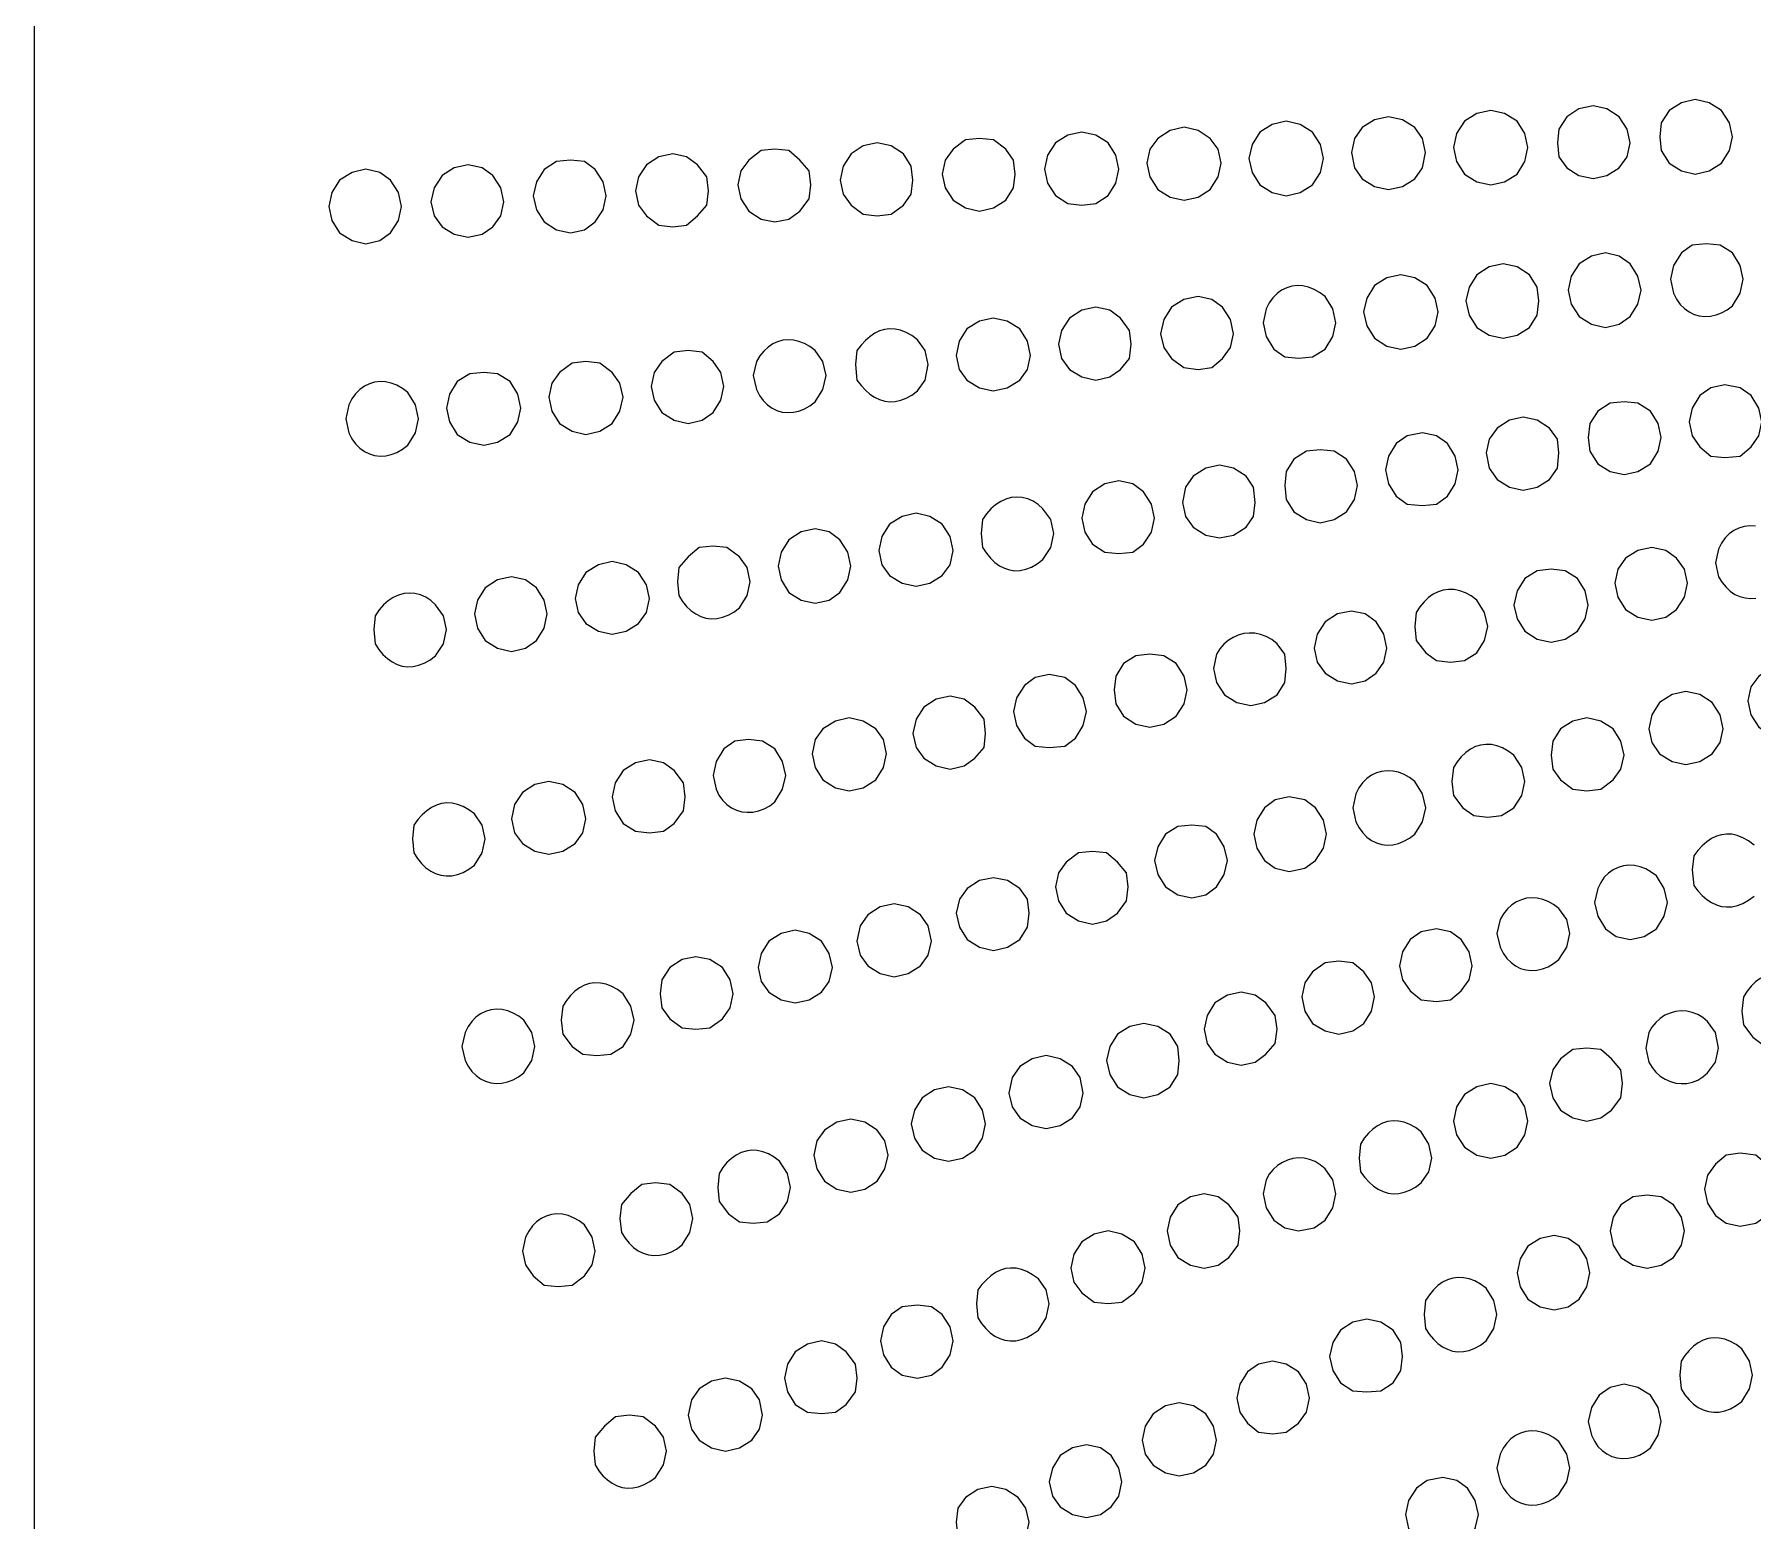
# Model space of a CAD drawing. Extents: x 0 to 247, y -13 to 225.
# Drawn here: x 18.66 to 40.18, y 115.32 to 133.93 of the extents above; entities that cross this region are included whole.
import ezdxf

# ---------------------------------------------------------------- set-up
doc = ezdxf.new("R2010")
doc.units = 0
doc.layers.add('GEOMETRY', color=7, linetype='Continuous')

msp = doc.modelspace()

# ---------------------------------------------------------------- linework, layer by layer
at = {"layer": 'GEOMETRY', "lineweight": 13}
for points in [[(18.663, 189.429), (128.639, 189.429), (128.639, 79.45), (18.663, 79.45), (18.663, 189.429)], [(37.364, 132.508), (37.326, 132.685), (37.229, 132.839), (37.072, 132.936), (36.899, 132.975), (36.724, 132.936), (36.568, 132.839), (36.471, 132.685), (36.433, 132.508), (36.471, 132.334), (36.568, 132.178), (36.724, 132.081), (36.899, 132.041), (37.072, 132.081), (37.229, 132.178), (37.326, 132.334), (37.364, 132.508)], [(38.645, 132.569), (38.605, 132.741), (38.508, 132.895), (38.353, 132.995), (38.179, 133.033), (38.003, 132.995), (37.849, 132.895), (37.751, 132.741), (37.733, 132.569), (37.751, 132.392), (37.849, 132.257), (38.003, 132.159), (38.179, 132.12), (38.353, 132.159), (38.508, 132.257), (38.605, 132.392), (38.645, 132.569)], [(39.926, 132.645), (39.887, 132.817), (39.789, 132.975), (39.634, 133.071), (39.459, 133.11), (39.285, 133.071), (39.131, 132.975), (39.033, 132.817), (39.014, 132.645), (39.033, 132.472), (39.131, 132.315), (39.285, 132.219), (39.459, 132.178), (39.634, 132.219), (39.789, 132.315), (39.887, 132.472), (39.926, 132.645)], [(33.523, 132.315), (33.484, 132.489), (33.387, 132.624), (33.233, 132.722), (33.058, 132.763), (32.883, 132.722), (32.728, 132.624), (32.63, 132.489), (32.592, 132.315), (32.63, 132.141), (32.728, 131.985), (32.883, 131.889), (33.058, 131.851), (33.233, 131.889), (33.387, 131.985), (33.484, 132.141), (33.523, 132.315)], [(34.804, 132.373), (34.765, 132.547), (34.667, 132.703), (34.512, 132.799), (34.337, 132.839), (34.162, 132.799), (34.008, 132.703), (33.91, 132.547), (33.871, 132.373), (33.91, 132.197), (34.008, 132.041), (34.162, 131.946), (34.337, 131.907), (34.512, 131.946), (34.667, 132.041), (34.765, 132.197), (34.804, 132.373)], [(36.083, 132.449), (36.045, 132.623), (35.948, 132.762), (35.793, 132.855), (35.619, 132.895), (35.443, 132.855), (35.288, 132.762), (35.192, 132.623), (35.153, 132.449), (35.192, 132.257), (35.288, 132.119), (35.443, 132.022), (35.619, 131.984), (35.793, 132.022), (35.948, 132.119), (36.045, 132.257), (36.083, 132.449)], [(29.662, 132.102), (29.642, 132.277), (29.546, 132.431), (29.391, 132.53), (29.217, 132.569), (29.041, 132.53), (28.888, 132.431), (28.789, 132.277), (28.751, 132.102), (28.789, 131.927), (28.888, 131.79), (29.041, 131.674), (29.217, 131.655), (29.391, 131.674), (29.546, 131.79), (29.642, 131.927), (29.662, 132.102)], [(30.943, 132.178), (30.923, 132.353), (30.826, 132.489), (30.672, 132.606), (30.496, 132.623), (30.322, 132.606), (30.167, 132.489), (30.069, 132.353), (30.031, 132.178), (30.069, 132.005), (30.167, 131.851), (30.322, 131.753), (30.496, 131.712), (30.672, 131.753), (30.826, 131.851), (30.923, 132.005), (30.943, 132.178)], [(32.243, 132.237), (32.204, 132.413), (32.107, 132.569), (31.952, 132.665), (31.777, 132.704), (31.603, 132.665), (31.447, 132.569), (31.35, 132.413), (31.312, 132.237), (31.35, 132.062), (31.447, 131.908), (31.603, 131.81), (31.777, 131.79), (31.952, 131.81), (32.107, 131.908), (32.204, 132.062), (32.243, 132.237)], [(25.822, 131.907), (25.783, 132.081), (25.685, 132.236), (25.551, 132.333), (25.375, 132.352), (25.201, 132.333), (25.045, 132.236), (24.948, 132.081), (24.91, 131.907), (24.948, 131.73), (25.045, 131.578), (25.201, 131.48), (25.375, 131.441), (25.551, 131.48), (25.685, 131.578), (25.783, 131.73), (25.822, 131.907)], [(27.102, 131.967), (27.081, 132.141), (26.966, 132.295), (26.83, 132.392), (26.656, 132.431), (26.481, 132.392), (26.326, 132.295), (26.228, 132.141), (26.19, 131.967), (26.228, 131.789), (26.326, 131.655), (26.481, 131.537), (26.656, 131.519), (26.83, 131.537), (26.966, 131.655), (27.081, 131.789), (27.102, 131.967)], [(28.384, 132.041), (28.363, 132.219), (28.246, 132.353), (28.111, 132.472), (27.936, 132.488), (27.762, 132.472), (27.607, 132.353), (27.51, 132.219), (27.471, 132.041), (27.51, 131.867), (27.607, 131.712), (27.762, 131.615), (27.936, 131.578), (28.111, 131.615), (28.246, 131.712), (28.363, 131.867), (28.384, 132.041)], [(23.261, 131.772), (23.222, 131.947), (23.124, 132.102), (22.989, 132.198), (22.814, 132.237), (22.641, 132.198), (22.484, 132.102), (22.388, 131.947), (22.349, 131.772), (22.388, 131.597), (22.484, 131.442), (22.641, 131.347), (22.814, 131.306), (22.989, 131.347), (23.124, 131.442), (23.222, 131.597), (23.261, 131.772)], [(24.54, 131.828), (24.502, 132.005), (24.405, 132.158), (24.269, 132.256), (24.096, 132.295), (23.92, 132.256), (23.767, 132.158), (23.668, 132.005), (23.629, 131.828), (23.668, 131.654), (23.767, 131.518), (23.92, 131.424), (24.096, 131.386), (24.269, 131.424), (24.405, 131.518), (24.502, 131.654), (24.54, 131.828)], [(40.06, 130.86), (40.022, 131.033), (39.924, 131.191), (39.769, 131.288), (39.594, 131.306), (39.419, 131.288), (39.285, 131.191), (39.188, 131.033), (39.148, 130.86), (39.188, 130.685), (39.226, 130.61), (39.272, 130.546), (39.324, 130.493), (39.382, 130.452), (39.444, 130.421), (39.51, 130.402), (39.579, 130.395), (39.649, 130.399), (39.719, 130.414), (39.789, 130.441), (39.858, 130.479), (39.924, 130.53), (40.022, 130.685), (40.06, 130.86)], [(37.5, 130.589), (37.48, 130.763), (37.383, 130.917), (37.229, 131.016), (37.054, 131.054), (36.879, 131.016), (36.724, 130.917), (36.627, 130.763), (36.588, 130.589), (36.627, 130.412), (36.724, 130.258), (36.879, 130.16), (37.054, 130.123), (37.229, 130.16), (37.383, 130.258), (37.48, 130.412), (37.5, 130.589)], [(38.781, 130.724), (38.742, 130.899), (38.644, 131.054), (38.508, 131.15), (38.335, 131.191), (38.16, 131.15), (38.005, 131.054), (37.907, 130.899), (37.869, 130.724), (37.907, 130.549), (38.005, 130.394), (38.16, 130.297), (38.335, 130.258), (38.508, 130.297), (38.644, 130.394), (38.742, 130.549), (38.781, 130.724)], [(36.239, 130.451), (36.201, 130.626), (36.103, 130.781), (35.948, 130.878), (35.774, 130.917), (35.598, 130.878), (35.443, 130.781), (35.346, 130.626), (35.307, 130.451), (35.346, 130.276), (35.443, 130.123), (35.598, 130.025), (35.774, 129.986), (35.948, 130.025), (36.103, 130.123), (36.201, 130.276), (36.239, 130.451)], [(33.677, 130.179), (33.639, 130.356), (33.541, 130.511), (33.406, 130.608), (33.233, 130.645), (33.057, 130.608), (32.902, 130.511), (32.804, 130.356), (32.765, 130.179), (32.804, 130.008), (32.902, 129.87), (33.057, 129.755), (33.233, 129.733), (33.406, 129.755), (33.541, 129.87), (33.639, 130.008), (33.677, 130.179)], [(34.959, 130.316), (34.92, 130.491), (34.823, 130.645), (34.756, 130.695), (34.687, 130.734), (34.617, 130.762), (34.547, 130.777), (34.477, 130.781), (34.409, 130.773), (34.343, 130.754), (34.28, 130.724), (34.223, 130.682), (34.17, 130.629), (34.124, 130.565), (34.085, 130.491), (34.047, 130.316), (34.085, 130.144), (34.183, 129.987), (34.318, 129.891), (34.493, 129.871), (34.668, 129.891), (34.823, 129.987), (34.92, 130.144), (34.959, 130.316)], [(32.398, 130.047), (32.377, 130.22), (32.261, 130.374), (32.127, 130.472), (31.952, 130.511), (31.777, 130.472), (31.622, 130.374), (31.525, 130.22), (31.486, 130.047), (31.525, 129.87), (31.622, 129.733), (31.777, 129.638), (31.952, 129.599), (32.127, 129.638), (32.261, 129.733), (32.377, 129.87), (32.398, 130.047)], [(29.856, 129.794), (29.818, 129.967), (29.72, 130.104), (29.648, 130.156), (29.577, 130.196), (29.507, 130.222), (29.439, 130.237), (29.373, 130.241), (29.309, 130.233), (29.246, 130.214), (29.185, 130.184), (29.126, 130.144), (29.07, 130.095), (29.015, 130.035), (28.963, 129.967), (28.944, 129.794), (28.963, 129.599), (29.014, 129.531), (29.068, 129.472), (29.125, 129.423), (29.184, 129.383), (29.246, 129.354), (29.31, 129.335), (29.375, 129.327), (29.442, 129.331), (29.51, 129.346), (29.58, 129.372), (29.65, 129.411), (29.72, 129.462), (29.818, 129.599), (29.856, 129.794)], [(31.136, 129.908), (31.097, 130.084), (31, 130.239), (30.845, 130.337), (30.67, 130.374), (30.495, 130.337), (30.34, 130.239), (30.244, 130.084), (30.204, 129.908), (30.244, 129.732), (30.34, 129.598), (30.495, 129.501), (30.67, 129.462), (30.845, 129.501), (31, 129.598), (31.097, 129.732), (31.136, 129.908)], [(27.296, 129.52), (27.257, 129.694), (27.16, 129.831), (27.025, 129.95), (26.849, 129.967), (26.675, 129.95), (26.521, 129.831), (26.423, 129.694), (26.384, 129.52), (26.423, 129.346), (26.521, 129.191), (26.675, 129.095), (26.849, 129.057), (27.025, 129.095), (27.16, 129.191), (27.257, 129.346), (27.296, 129.52)], [(28.576, 129.656), (28.537, 129.83), (28.44, 129.967), (28.373, 130.017), (28.305, 130.056), (28.236, 130.083), (28.168, 130.099), (28.1, 130.103), (28.034, 130.097), (27.969, 130.079), (27.908, 130.051), (27.85, 130.012), (27.796, 129.962), (27.747, 129.901), (27.703, 129.83), (27.664, 129.656), (27.703, 129.48), (27.742, 129.406), (27.788, 129.343), (27.841, 129.29), (27.899, 129.249), (27.961, 129.218), (28.027, 129.199), (28.095, 129.192), (28.165, 129.196), (28.235, 129.211), (28.305, 129.238), (28.373, 129.277), (28.44, 129.328), (28.537, 129.48), (28.576, 129.656)], [(26.035, 129.386), (25.995, 129.56), (25.898, 129.694), (25.744, 129.811), (25.569, 129.83), (25.395, 129.811), (25.239, 129.694), (25.141, 129.56), (25.104, 129.386), (25.141, 129.211), (25.239, 129.057), (25.395, 128.96), (25.569, 128.919), (25.744, 128.96), (25.898, 129.057), (25.995, 129.211), (26.035, 129.386)], [(23.473, 129.114), (23.435, 129.287), (23.337, 129.443), (23.271, 129.494), (23.202, 129.533), (23.131, 129.56), (23.061, 129.575), (22.991, 129.579), (22.923, 129.571), (22.857, 129.552), (22.795, 129.521), (22.737, 129.479), (22.685, 129.427), (22.639, 129.363), (22.6, 129.287), (22.562, 129.114), (22.6, 128.938), (22.639, 128.863), (22.684, 128.799), (22.737, 128.747), (22.795, 128.705), (22.857, 128.674), (22.923, 128.655), (22.992, 128.647), (23.062, 128.651), (23.132, 128.667), (23.202, 128.694), (23.271, 128.733), (23.337, 128.783), (23.435, 128.938), (23.473, 129.114)], [(24.754, 129.249), (24.716, 129.424), (24.619, 129.58), (24.463, 129.677), (24.289, 129.693), (24.115, 129.677), (23.958, 129.58), (23.862, 129.424), (23.823, 129.249), (23.862, 129.074), (23.958, 128.919), (24.115, 128.822), (24.289, 128.783), (24.463, 128.822), (24.619, 128.919), (24.716, 129.074), (24.754, 129.249)], [(40.294, 129.074), (40.255, 129.249), (40.157, 129.404), (40.023, 129.501), (39.828, 129.54), (39.654, 129.501), (39.518, 129.404), (39.42, 129.249), (39.382, 129.074), (39.42, 128.899), (39.518, 128.764), (39.654, 128.646), (39.828, 128.63), (40.023, 128.646), (40.157, 128.764), (40.255, 128.899), (40.294, 129.074)], [(39.033, 128.881), (38.994, 129.057), (38.897, 129.211), (38.742, 129.308), (38.567, 129.328), (38.392, 129.308), (38.238, 129.211), (38.14, 129.057), (38.12, 128.881), (38.14, 128.708), (38.238, 128.549), (38.392, 128.453), (38.567, 128.417), (38.742, 128.453), (38.897, 128.549), (38.994, 128.708), (39.033, 128.881)], [(37.752, 128.686), (37.733, 128.86), (37.636, 128.996), (37.481, 129.095), (37.306, 129.133), (37.132, 129.095), (36.977, 128.996), (36.879, 128.86), (36.84, 128.686), (36.879, 128.495), (36.977, 128.356), (37.132, 128.26), (37.306, 128.221), (37.481, 128.26), (37.636, 128.356), (37.733, 128.495), (37.752, 128.686)], [(36.491, 128.474), (36.452, 128.647), (36.355, 128.804), (36.22, 128.9), (36.045, 128.939), (35.851, 128.9), (35.715, 128.804), (35.619, 128.647), (35.579, 128.474), (35.619, 128.299), (35.715, 128.144), (35.851, 128.047), (36.045, 128.027), (36.22, 128.047), (36.355, 128.144), (36.452, 128.299), (36.491, 128.474)], [(35.23, 128.279), (35.192, 128.454), (35.093, 128.608), (34.939, 128.709), (34.764, 128.726), (34.59, 128.709), (34.434, 128.608), (34.337, 128.454), (34.318, 128.279), (34.337, 128.105), (34.434, 127.95), (34.59, 127.853), (34.764, 127.813), (34.939, 127.853), (35.093, 127.95), (35.192, 128.105), (35.23, 128.279)], [(33.95, 128.066), (33.929, 128.26), (33.834, 128.397), (33.678, 128.495), (33.503, 128.532), (33.329, 128.495), (33.174, 128.397), (33.077, 128.26), (33.037, 128.066), (33.077, 127.892), (33.174, 127.756), (33.329, 127.659), (33.503, 127.622), (33.678, 127.659), (33.834, 127.756), (33.929, 127.892), (33.95, 128.066)], [(32.689, 127.869), (32.65, 128.047), (32.552, 128.201), (32.417, 128.299), (32.243, 128.337), (32.068, 128.299), (31.912, 128.201), (31.816, 128.047), (31.777, 127.869), (31.816, 127.697), (31.912, 127.544), (32.068, 127.443), (32.243, 127.427), (32.417, 127.443), (32.552, 127.544), (32.65, 127.697), (32.689, 127.869)], [(31.427, 127.677), (31.388, 127.853), (31.291, 127.988), (31.231, 128.042), (31.168, 128.084), (31.101, 128.113), (31.033, 128.129), (30.964, 128.134), (30.895, 128.127), (30.828, 128.108), (30.762, 128.078), (30.699, 128.038), (30.639, 127.986), (30.584, 127.925), (30.535, 127.853), (30.516, 127.677), (30.535, 127.505), (30.583, 127.432), (30.634, 127.369), (30.689, 127.317), (30.748, 127.274), (30.809, 127.243), (30.873, 127.222), (30.939, 127.213), (31.007, 127.216), (31.077, 127.231), (31.148, 127.258), (31.219, 127.298), (31.291, 127.351), (31.388, 127.505), (31.427, 127.677)], [(30.167, 127.464), (30.128, 127.64), (30.031, 127.794), (29.876, 127.892), (29.702, 127.931), (29.527, 127.892), (29.371, 127.794), (29.275, 127.64), (29.236, 127.464), (29.275, 127.287), (29.371, 127.153), (29.527, 127.058), (29.702, 127.019), (29.876, 127.058), (30.031, 127.153), (30.128, 127.287), (30.167, 127.464)], [(28.886, 127.27), (28.847, 127.444), (28.75, 127.601), (28.615, 127.698), (28.44, 127.737), (28.266, 127.698), (28.11, 127.601), (28.013, 127.444), (27.974, 127.27), (28.013, 127.097), (28.11, 126.941), (28.266, 126.845), (28.44, 126.806), (28.615, 126.845), (28.75, 126.941), (28.847, 127.097), (28.886, 127.27)], [(27.625, 127.075), (27.587, 127.253), (27.49, 127.385), (27.334, 127.505), (27.16, 127.521), (26.985, 127.505), (26.85, 127.385), (26.733, 127.253), (26.714, 127.075), (26.733, 126.902), (26.778, 126.829), (26.829, 126.766), (26.884, 126.714), (26.943, 126.672), (27.006, 126.64), (27.071, 126.62), (27.138, 126.611), (27.207, 126.614), (27.277, 126.629), (27.348, 126.655), (27.419, 126.695), (27.49, 126.746), (27.587, 126.902), (27.625, 127.075)], [(39.362, 127.058), (39.324, 127.232), (39.226, 127.368), (39.09, 127.464), (38.916, 127.505), (38.742, 127.464), (38.586, 127.368), (38.489, 127.232), (38.45, 127.058), (38.489, 126.883), (38.586, 126.726), (38.742, 126.63), (38.916, 126.593), (39.09, 126.63), (39.226, 126.726), (39.324, 126.883), (39.362, 127.058)], [(26.365, 126.863), (26.326, 127.037), (26.228, 127.192), (26.074, 127.287), (25.898, 127.328), (25.725, 127.287), (25.569, 127.192), (25.472, 127.037), (25.433, 126.863), (25.472, 126.688), (25.569, 126.553), (25.725, 126.456), (25.898, 126.417), (26.074, 126.456), (26.228, 126.553), (26.326, 126.688), (26.365, 126.863)], [(38.12, 126.783), (38.082, 126.961), (37.984, 127.114), (37.83, 127.212), (37.655, 127.231), (37.48, 127.212), (37.326, 127.114), (37.229, 126.961), (37.189, 126.783), (37.229, 126.611), (37.326, 126.455), (37.48, 126.356), (37.655, 126.32), (37.83, 126.356), (37.984, 126.455), (38.082, 126.611), (38.12, 126.783)], [(25.085, 126.671), (25.045, 126.845), (24.948, 127), (24.814, 127.097), (24.638, 127.135), (24.463, 127.097), (24.309, 127), (24.211, 126.845), (24.173, 126.671), (24.211, 126.494), (24.309, 126.339), (24.463, 126.241), (24.638, 126.202), (24.814, 126.241), (24.948, 126.339), (25.045, 126.494), (25.085, 126.671)], [(36.86, 126.515), (36.821, 126.688), (36.724, 126.845), (36.653, 126.896), (36.582, 126.935), (36.511, 126.962), (36.441, 126.976), (36.371, 126.979), (36.304, 126.97), (36.239, 126.949), (36.177, 126.918), (36.118, 126.876), (36.063, 126.824), (36.012, 126.761), (35.966, 126.688), (35.948, 126.515), (35.966, 126.339), (36.084, 126.185), (36.219, 126.088), (36.394, 126.067), (36.569, 126.088), (36.724, 126.185), (36.821, 126.339), (36.86, 126.515)], [(23.823, 126.476), (23.785, 126.649), (23.687, 126.784), (23.626, 126.839), (23.563, 126.881), (23.496, 126.911), (23.428, 126.928), (23.359, 126.933), (23.291, 126.926), (23.223, 126.907), (23.157, 126.877), (23.094, 126.836), (23.035, 126.784), (22.98, 126.721), (22.931, 126.649), (22.912, 126.476), (22.931, 126.299), (22.977, 126.226), (23.028, 126.164), (23.083, 126.112), (23.142, 126.07), (23.204, 126.039), (23.269, 126.019), (23.336, 126.01), (23.404, 126.013), (23.474, 126.028), (23.545, 126.054), (23.616, 126.093), (23.687, 126.145), (23.785, 126.299), (23.823, 126.476)], [(35.599, 126.241), (35.559, 126.417), (35.462, 126.572), (35.327, 126.671), (35.153, 126.708), (34.978, 126.671), (34.823, 126.572), (34.725, 126.417), (34.687, 126.241), (34.725, 126.066), (34.823, 125.932), (34.978, 125.836), (35.153, 125.796), (35.327, 125.836), (35.462, 125.932), (35.559, 126.066), (35.599, 126.241)], [(34.338, 125.989), (34.318, 126.166), (34.223, 126.299), (34.156, 126.35), (34.088, 126.388), (34.017, 126.414), (33.946, 126.429), (33.875, 126.432), (33.805, 126.425), (33.737, 126.406), (33.672, 126.378), (33.612, 126.339), (33.556, 126.291), (33.507, 126.233), (33.465, 126.166), (33.427, 125.989), (33.465, 125.815), (33.563, 125.66), (33.717, 125.562), (33.893, 125.525), (34.067, 125.562), (34.223, 125.66), (34.318, 125.815), (34.338, 125.989)], [(33.096, 125.72), (33.058, 125.894), (32.96, 126.049), (32.805, 126.145), (32.63, 126.166), (32.455, 126.145), (32.3, 126.049), (32.203, 125.894), (32.184, 125.72), (32.203, 125.544), (32.3, 125.39), (32.455, 125.291), (32.63, 125.254), (32.805, 125.291), (32.96, 125.39), (33.058, 125.544), (33.096, 125.72)], [(31.835, 125.449), (31.797, 125.621), (31.7, 125.775), (31.564, 125.874), (31.369, 125.912), (31.195, 125.874), (31.06, 125.775), (30.962, 125.621), (30.924, 125.449), (30.962, 125.273), (31.06, 125.115), (31.195, 125.018), (31.369, 125.001), (31.564, 125.018), (31.7, 125.115), (31.797, 125.273), (31.835, 125.449)], [(41.048, 125.583), (41.011, 125.758), (40.913, 125.894), (40.759, 125.989), (40.583, 126.028), (40.409, 125.989), (40.254, 125.894), (40.156, 125.758), (40.118, 125.583), (40.156, 125.408), (40.254, 125.254), (40.409, 125.156), (40.583, 125.115), (40.759, 125.156), (40.913, 125.254), (41.011, 125.408), (41.048, 125.583)], [(39.808, 125.233), (39.77, 125.409), (39.672, 125.563), (39.517, 125.661), (39.342, 125.7), (39.168, 125.661), (39.013, 125.563), (38.915, 125.409), (38.876, 125.233), (38.915, 125.061), (39.013, 124.922), (39.168, 124.825), (39.342, 124.788), (39.517, 124.825), (39.672, 124.922), (39.77, 125.061), (39.808, 125.233)], [(30.574, 125.174), (30.556, 125.353), (30.438, 125.505), (30.303, 125.603), (30.128, 125.64), (29.954, 125.603), (29.799, 125.505), (29.702, 125.353), (29.662, 125.174), (29.702, 125.001), (29.799, 124.864), (29.954, 124.769), (30.128, 124.729), (30.303, 124.769), (30.438, 124.864), (30.556, 125.001), (30.574, 125.174)], [(29.332, 124.922), (29.294, 125.098), (29.198, 125.233), (29.041, 125.329), (28.867, 125.369), (28.693, 125.329), (28.537, 125.233), (28.44, 125.098), (28.401, 124.922), (28.44, 124.749), (28.537, 124.595), (28.693, 124.496), (28.867, 124.458), (29.041, 124.496), (29.198, 124.595), (29.294, 124.749), (29.332, 124.922)], [(38.567, 124.904), (38.528, 125.078), (38.431, 125.233), (38.276, 125.331), (38.101, 125.37), (37.927, 125.331), (37.772, 125.233), (37.674, 125.078), (37.655, 124.904), (37.674, 124.729), (37.772, 124.595), (37.927, 124.478), (38.101, 124.459), (38.276, 124.478), (38.431, 124.595), (38.528, 124.729), (38.567, 124.904)], [(28.072, 124.651), (28.032, 124.825), (27.935, 124.981), (27.781, 125.078), (27.606, 125.098), (27.432, 125.078), (27.296, 124.981), (27.199, 124.825), (27.16, 124.651), (27.199, 124.478), (27.235, 124.403), (27.28, 124.339), (27.332, 124.286), (27.39, 124.245), (27.453, 124.215), (27.52, 124.195), (27.589, 124.188), (27.66, 124.191), (27.731, 124.206), (27.801, 124.233), (27.87, 124.271), (27.935, 124.321), (28.032, 124.478), (28.072, 124.651)], [(37.326, 124.574), (37.287, 124.749), (37.189, 124.903), (37.118, 124.955), (37.047, 124.995), (36.976, 125.021), (36.906, 125.036), (36.837, 125.039), (36.77, 125.03), (36.706, 125.01), (36.644, 124.978), (36.585, 124.936), (36.53, 124.884), (36.479, 124.822), (36.433, 124.749), (36.413, 124.574), (36.433, 124.398), (36.549, 124.244), (36.686, 124.147), (36.86, 124.129), (37.034, 124.147), (37.189, 124.244), (37.287, 124.398), (37.326, 124.574)], [(26.81, 124.381), (26.79, 124.556), (26.674, 124.71), (26.539, 124.808), (26.365, 124.847), (26.19, 124.808), (26.035, 124.71), (25.937, 124.556), (25.898, 124.381), (25.937, 124.205), (26.035, 124.049), (26.19, 123.952), (26.365, 123.933), (26.539, 123.952), (26.674, 124.049), (26.79, 124.205), (26.81, 124.381)], [(25.569, 124.108), (25.53, 124.284), (25.433, 124.436), (25.278, 124.536), (25.104, 124.575), (24.929, 124.536), (24.773, 124.436), (24.676, 124.284), (24.638, 124.108), (24.676, 123.933), (24.773, 123.797), (24.929, 123.7), (25.104, 123.663), (25.278, 123.7), (25.433, 123.797), (25.53, 123.933), (25.569, 124.108)], [(36.084, 124.244), (36.045, 124.419), (35.948, 124.574), (35.882, 124.624), (35.813, 124.663), (35.742, 124.689), (35.672, 124.705), (35.601, 124.708), (35.532, 124.701), (35.466, 124.682), (35.404, 124.652), (35.346, 124.61), (35.294, 124.558), (35.248, 124.494), (35.211, 124.419), (35.172, 124.244), (35.211, 124.069), (35.249, 123.995), (35.295, 123.931), (35.348, 123.878), (35.405, 123.836), (35.468, 123.806), (35.533, 123.787), (35.602, 123.779), (35.672, 123.783), (35.742, 123.799), (35.812, 123.826), (35.881, 123.865), (35.948, 123.915), (36.045, 124.069), (36.084, 124.244)], [(34.841, 123.915), (34.804, 124.089), (34.705, 124.244), (34.57, 124.343), (34.376, 124.381), (34.201, 124.343), (34.066, 124.244), (33.968, 124.089), (33.93, 123.915), (33.968, 123.738), (34.066, 123.585), (34.201, 123.488), (34.376, 123.449), (34.57, 123.488), (34.705, 123.585), (34.804, 123.738), (34.841, 123.915)], [(24.308, 123.856), (24.269, 124.029), (24.172, 124.168), (24.101, 124.22), (24.031, 124.259), (23.962, 124.286), (23.893, 124.301), (23.826, 124.305), (23.761, 124.297), (23.697, 124.277), (23.636, 124.248), (23.577, 124.207), (23.52, 124.157), (23.466, 124.098), (23.414, 124.029), (23.396, 123.856), (23.414, 123.683), (23.46, 123.61), (23.511, 123.547), (23.566, 123.495), (23.625, 123.453), (23.687, 123.422), (23.752, 123.402), (23.82, 123.393), (23.889, 123.395), (23.959, 123.41), (24.03, 123.436), (24.101, 123.475), (24.172, 123.526), (24.269, 123.683), (24.308, 123.856)], [(33.601, 123.585), (33.562, 123.758), (33.464, 123.915), (33.329, 124.012), (33.155, 124.028), (32.98, 124.012), (32.826, 123.915), (32.728, 123.758), (32.689, 123.585), (32.728, 123.41), (32.826, 123.254), (32.98, 123.157), (33.155, 123.118), (33.329, 123.157), (33.464, 123.254), (33.562, 123.41), (33.601, 123.585)], [(32.36, 123.254), (32.339, 123.431), (32.224, 123.565), (32.088, 123.683), (31.912, 123.699), (31.738, 123.683), (31.582, 123.565), (31.486, 123.431), (31.447, 123.254), (31.486, 123.08), (31.582, 122.926), (31.738, 122.828), (31.912, 122.79), (32.088, 122.828), (32.224, 122.926), (32.339, 123.08), (32.36, 123.254)], [(39.11, 123.061), (39.071, 123.236), (38.974, 123.392), (38.909, 123.441), (38.84, 123.48), (38.77, 123.506), (38.699, 123.522), (38.629, 123.525), (38.559, 123.518), (38.493, 123.499), (38.43, 123.469), (38.372, 123.427), (38.32, 123.375), (38.275, 123.311), (38.238, 123.236), (38.199, 123.061), (38.238, 122.887), (38.335, 122.731), (38.47, 122.633), (38.645, 122.597), (38.819, 122.633), (38.974, 122.731), (39.071, 122.887), (39.11, 123.061)], [(31.118, 122.926), (31.099, 123.101), (31.001, 123.236), (30.847, 123.333), (30.671, 123.369), (30.496, 123.333), (30.341, 123.236), (30.245, 123.101), (30.205, 122.926), (30.245, 122.751), (30.341, 122.597), (30.496, 122.499), (30.671, 122.46), (30.847, 122.499), (31.001, 122.597), (31.099, 122.751), (31.118, 122.926)], [(37.888, 122.672), (37.849, 122.848), (37.751, 122.983), (37.685, 123.033), (37.618, 123.071), (37.549, 123.098), (37.481, 123.113), (37.413, 123.118), (37.347, 123.112), (37.282, 123.094), (37.221, 123.066), (37.162, 123.028), (37.108, 122.978), (37.059, 122.918), (37.015, 122.848), (36.976, 122.672), (37.015, 122.499), (37.054, 122.424), (37.099, 122.36), (37.152, 122.307), (37.21, 122.266), (37.272, 122.235), (37.338, 122.216), (37.407, 122.208), (37.477, 122.212), (37.548, 122.227), (37.617, 122.255), (37.686, 122.294), (37.751, 122.345), (37.849, 122.499), (37.888, 122.672)], [(29.895, 122.576), (29.856, 122.769), (29.759, 122.904), (29.604, 123.004), (29.43, 123.041), (29.255, 123.004), (29.1, 122.904), (29.002, 122.769), (28.963, 122.576), (29.002, 122.402), (29.1, 122.266), (29.255, 122.17), (29.43, 122.129), (29.604, 122.17), (29.759, 122.266), (29.856, 122.402), (29.895, 122.576)], [(28.655, 122.246), (28.615, 122.421), (28.517, 122.576), (28.363, 122.672), (28.188, 122.712), (28.014, 122.672), (27.858, 122.576), (27.762, 122.421), (27.724, 122.246), (27.762, 122.07), (27.858, 121.935), (28.014, 121.839), (28.188, 121.802), (28.363, 121.839), (28.517, 121.935), (28.615, 122.07), (28.655, 122.246)], [(36.666, 122.267), (36.627, 122.44), (36.53, 122.597), (36.395, 122.69), (36.221, 122.731), (36.026, 122.69), (35.891, 122.597), (35.793, 122.44), (35.754, 122.267), (35.793, 122.09), (35.891, 121.955), (36.026, 121.839), (36.221, 121.82), (36.395, 121.839), (36.53, 121.955), (36.627, 122.09), (36.666, 122.267)], [(27.412, 121.918), (27.373, 122.09), (27.277, 122.245), (27.122, 122.345), (26.947, 122.381), (26.772, 122.345), (26.618, 122.245), (26.52, 122.09), (26.5, 121.918), (26.52, 121.74), (26.618, 121.604), (26.772, 121.49), (26.947, 121.472), (27.122, 121.49), (27.277, 121.604), (27.373, 121.74), (27.412, 121.918)], [(35.443, 121.878), (35.405, 122.053), (35.308, 122.19), (35.172, 122.306), (34.997, 122.324), (34.823, 122.306), (34.668, 122.19), (34.571, 122.053), (34.532, 121.878), (34.571, 121.701), (34.668, 121.546), (34.823, 121.451), (34.997, 121.412), (35.172, 121.451), (35.308, 121.546), (35.405, 121.701), (35.443, 121.878)], [(26.171, 121.587), (26.132, 121.761), (26.035, 121.918), (25.963, 121.97), (25.892, 122.009), (25.821, 122.035), (25.751, 122.05), (25.682, 122.053), (25.615, 122.044), (25.55, 122.023), (25.489, 121.992), (25.43, 121.95), (25.375, 121.897), (25.324, 121.834), (25.278, 121.761), (25.259, 121.587), (25.278, 121.412), (25.396, 121.258), (25.53, 121.16), (25.705, 121.142), (25.879, 121.16), (26.035, 121.258), (26.132, 121.412), (26.171, 121.587)], [(40.953, 121.701), (40.914, 121.878), (40.817, 122.031), (40.746, 122.083), (40.674, 122.123), (40.604, 122.15), (40.534, 122.164), (40.465, 122.167), (40.399, 122.158), (40.334, 122.138), (40.272, 122.107), (40.214, 122.065), (40.159, 122.013), (40.107, 121.951), (40.061, 121.878), (40.042, 121.701), (40.061, 121.527), (40.178, 121.373), (40.313, 121.275), (40.488, 121.258), (40.662, 121.275), (40.817, 121.373), (40.914, 121.527), (40.953, 121.701)], [(34.222, 121.472), (34.201, 121.644), (34.084, 121.802), (33.95, 121.898), (33.775, 121.936), (33.601, 121.898), (33.445, 121.802), (33.349, 121.644), (33.309, 121.472), (33.349, 121.295), (33.445, 121.16), (33.601, 121.062), (33.775, 121.025), (33.95, 121.062), (34.084, 121.16), (34.201, 121.295), (34.222, 121.472)], [(24.929, 121.258), (24.891, 121.433), (24.792, 121.587), (24.727, 121.637), (24.659, 121.676), (24.589, 121.703), (24.519, 121.718), (24.448, 121.722), (24.379, 121.714), (24.313, 121.695), (24.25, 121.665), (24.192, 121.624), (24.14, 121.571), (24.094, 121.508), (24.056, 121.433), (24.017, 121.258), (24.056, 121.083), (24.095, 121.009), (24.14, 120.945), (24.193, 120.893), (24.25, 120.851), (24.313, 120.821), (24.379, 120.802), (24.447, 120.795), (24.517, 120.798), (24.588, 120.814), (24.658, 120.841), (24.726, 120.879), (24.792, 120.929), (24.891, 121.083), (24.929, 121.258)], [(39.751, 121.237), (39.711, 121.433), (39.614, 121.569), (39.554, 121.619), (39.49, 121.658), (39.422, 121.684), (39.352, 121.699), (39.281, 121.702), (39.212, 121.694), (39.144, 121.676), (39.079, 121.647), (39.018, 121.607), (38.964, 121.558), (38.917, 121.5), (38.878, 121.433), (38.84, 121.237), (38.878, 121.062), (38.918, 120.994), (38.966, 120.935), (39.021, 120.886), (39.082, 120.847), (39.147, 120.818), (39.214, 120.799), (39.284, 120.792), (39.354, 120.795), (39.423, 120.81), (39.49, 120.837), (39.554, 120.877), (39.614, 120.929), (39.711, 121.062), (39.751, 121.237)], [(32.999, 121.083), (32.98, 121.258), (32.884, 121.412), (32.728, 121.508), (32.554, 121.546), (32.378, 121.508), (32.225, 121.412), (32.127, 121.258), (32.088, 121.083), (32.127, 120.907), (32.225, 120.753), (32.378, 120.654), (32.554, 120.615), (32.728, 120.654), (32.884, 120.753), (32.98, 120.907), (32.999, 121.083)], [(31.797, 120.672), (31.758, 120.869), (31.66, 121.005), (31.506, 121.103), (31.33, 121.142), (31.156, 121.103), (31, 121.005), (30.904, 120.869), (30.864, 120.672), (30.904, 120.501), (31, 120.363), (31.156, 120.268), (31.33, 120.229), (31.506, 120.268), (31.66, 120.363), (31.758, 120.501), (31.797, 120.672)], [(38.547, 120.793), (38.527, 120.965), (38.411, 121.103), (38.276, 121.219), (38.101, 121.236), (37.927, 121.219), (37.772, 121.103), (37.675, 120.965), (37.636, 120.793), (37.675, 120.615), (37.772, 120.46), (37.927, 120.363), (38.101, 120.324), (38.276, 120.363), (38.411, 120.46), (38.527, 120.615), (38.547, 120.793)], [(30.574, 120.287), (30.536, 120.46), (30.438, 120.615), (30.284, 120.714), (30.109, 120.753), (29.933, 120.714), (29.779, 120.615), (29.682, 120.46), (29.642, 120.287), (29.682, 120.11), (29.779, 119.957), (29.933, 119.859), (30.109, 119.82), (30.284, 119.859), (30.438, 119.957), (30.536, 120.11), (30.574, 120.287)], [(37.364, 120.324), (37.326, 120.501), (37.229, 120.654), (37.073, 120.753), (36.899, 120.793), (36.724, 120.753), (36.569, 120.654), (36.471, 120.501), (36.433, 120.324), (36.471, 120.149), (36.569, 119.996), (36.724, 119.897), (36.899, 119.859), (37.073, 119.897), (37.229, 119.996), (37.326, 120.149), (37.364, 120.324)], [(29.352, 119.898), (29.313, 120.074), (29.216, 120.209), (29.062, 120.308), (28.887, 120.347), (28.712, 120.308), (28.558, 120.209), (28.459, 120.074), (28.421, 119.898), (28.459, 119.724), (28.558, 119.569), (28.712, 119.472), (28.887, 119.433), (29.062, 119.472), (29.216, 119.569), (29.313, 119.724), (29.352, 119.898)], [(36.162, 119.86), (36.123, 120.035), (36.026, 120.19), (35.955, 120.241), (35.885, 120.281), (35.814, 120.308), (35.744, 120.322), (35.675, 120.325), (35.607, 120.316), (35.542, 120.296), (35.48, 120.265), (35.421, 120.223), (35.366, 120.171), (35.315, 120.108), (35.269, 120.035), (35.25, 119.86), (35.269, 119.686), (35.32, 119.617), (35.374, 119.558), (35.431, 119.509), (35.49, 119.469), (35.551, 119.44), (35.615, 119.421), (35.68, 119.414), (35.747, 119.417), (35.815, 119.432), (35.884, 119.459), (35.955, 119.497), (36.026, 119.549), (36.123, 119.686), (36.162, 119.86)], [(28.132, 119.49), (28.093, 119.667), (27.993, 119.82), (27.924, 119.873), (27.853, 119.913), (27.783, 119.94), (27.713, 119.954), (27.644, 119.957), (27.577, 119.948), (27.512, 119.928), (27.45, 119.897), (27.39, 119.855), (27.335, 119.803), (27.284, 119.74), (27.238, 119.667), (27.219, 119.49), (27.238, 119.316), (27.354, 119.161), (27.49, 119.064), (27.663, 119.045), (27.84, 119.064), (27.993, 119.161), (28.093, 119.316), (28.132, 119.49)], [(34.959, 119.414), (34.92, 119.589), (34.823, 119.724), (34.762, 119.776), (34.698, 119.816), (34.63, 119.843), (34.561, 119.858), (34.491, 119.861), (34.421, 119.854), (34.354, 119.835), (34.289, 119.806), (34.229, 119.766), (34.174, 119.717), (34.125, 119.658), (34.085, 119.589), (34.047, 119.414), (34.085, 119.237), (34.184, 119.083), (34.318, 118.986), (34.493, 118.948), (34.688, 118.986), (34.823, 119.083), (34.92, 119.237), (34.959, 119.414)], [(40.488, 119.472), (40.448, 119.647), (40.352, 119.784), (40.217, 119.898), (40.022, 119.92), (39.848, 119.898), (39.711, 119.784), (39.614, 119.647), (39.576, 119.472), (39.614, 119.297), (39.711, 119.142), (39.848, 119.045), (40.022, 119.006), (40.217, 119.045), (40.352, 119.142), (40.448, 119.297), (40.488, 119.472)], [(26.908, 119.104), (26.869, 119.277), (26.772, 119.415), (26.618, 119.53), (26.442, 119.549), (26.267, 119.53), (26.133, 119.415), (26.016, 119.277), (25.995, 119.104), (26.016, 118.93), (26.06, 118.857), (26.11, 118.794), (26.165, 118.742), (26.224, 118.7), (26.287, 118.669), (26.353, 118.649), (26.421, 118.64), (26.49, 118.643), (26.561, 118.657), (26.632, 118.683), (26.702, 118.721), (26.772, 118.772), (26.869, 118.93), (26.908, 119.104)], [(33.757, 118.948), (33.736, 119.121), (33.619, 119.276), (33.485, 119.373), (33.31, 119.414), (33.137, 119.373), (32.98, 119.276), (32.883, 119.121), (32.845, 118.948), (32.883, 118.771), (32.98, 118.617), (33.137, 118.521), (33.31, 118.482), (33.485, 118.521), (33.619, 118.617), (33.736, 118.771), (33.757, 118.948)], [(39.324, 118.948), (39.285, 119.121), (39.188, 119.276), (39.033, 119.373), (38.858, 119.394), (38.683, 119.373), (38.528, 119.276), (38.431, 119.121), (38.392, 118.948), (38.431, 118.771), (38.528, 118.617), (38.683, 118.521), (38.858, 118.482), (39.033, 118.521), (39.188, 118.617), (39.285, 118.771), (39.324, 118.948)], [(25.685, 118.696), (25.647, 118.872), (25.55, 119.025), (25.484, 119.075), (25.415, 119.114), (25.345, 119.141), (25.274, 119.156), (25.205, 119.16), (25.136, 119.153), (25.071, 119.134), (25.009, 119.104), (24.951, 119.062), (24.898, 119.01), (24.852, 118.946), (24.813, 118.872), (24.773, 118.696), (24.813, 118.522), (24.91, 118.386), (25.044, 118.27), (25.22, 118.251), (25.395, 118.27), (25.55, 118.386), (25.647, 118.522), (25.685, 118.696)], [(32.572, 118.483), (32.534, 118.657), (32.436, 118.812), (32.281, 118.909), (32.107, 118.949), (31.932, 118.909), (31.777, 118.812), (31.68, 118.657), (31.641, 118.483), (31.68, 118.308), (31.777, 118.172), (31.932, 118.057), (32.107, 118.038), (32.281, 118.057), (32.436, 118.172), (32.534, 118.308), (32.572, 118.483)], [(38.141, 118.424), (38.101, 118.599), (38.005, 118.756), (37.869, 118.853), (37.694, 118.891), (37.519, 118.853), (37.364, 118.756), (37.267, 118.599), (37.229, 118.424), (37.267, 118.25), (37.364, 118.094), (37.519, 117.999), (37.694, 117.96), (37.869, 117.999), (38.005, 118.094), (38.101, 118.25), (38.141, 118.424)], [(31.369, 118.037), (31.331, 118.211), (31.234, 118.347), (31.162, 118.4), (31.091, 118.439), (31.022, 118.466), (30.954, 118.481), (30.887, 118.484), (30.823, 118.476), (30.76, 118.457), (30.699, 118.428), (30.64, 118.388), (30.583, 118.338), (30.528, 118.279), (30.476, 118.211), (30.458, 118.037), (30.476, 117.86), (30.523, 117.788), (30.575, 117.726), (30.63, 117.674), (30.689, 117.632), (30.75, 117.601), (30.815, 117.581), (30.881, 117.572), (30.95, 117.574), (31.02, 117.589), (31.091, 117.615), (31.162, 117.654), (31.234, 117.705), (31.331, 117.86), (31.369, 118.037)], [(36.976, 117.9), (36.937, 118.076), (36.84, 118.231), (36.77, 118.283), (36.699, 118.322), (36.629, 118.349), (36.559, 118.363), (36.49, 118.366), (36.423, 118.357), (36.358, 118.337), (36.295, 118.306), (36.236, 118.264), (36.181, 118.211), (36.13, 118.148), (36.083, 118.076), (36.064, 117.9), (36.083, 117.728), (36.129, 117.655), (36.18, 117.592), (36.235, 117.539), (36.294, 117.497), (36.356, 117.466), (36.421, 117.445), (36.488, 117.436), (36.557, 117.439), (36.627, 117.453), (36.698, 117.48), (36.769, 117.519), (36.84, 117.571), (36.937, 117.728), (36.976, 117.9)], [(30.167, 117.571), (30.128, 117.747), (30.031, 117.9), (29.896, 117.999), (29.722, 118.018), (29.527, 117.999), (29.392, 117.9), (29.294, 117.747), (29.257, 117.571), (29.294, 117.397), (29.392, 117.241), (29.527, 117.144), (29.722, 117.104), (29.896, 117.144), (30.031, 117.241), (30.128, 117.397), (30.167, 117.571)], [(35.793, 117.378), (35.774, 117.552), (35.678, 117.705), (35.522, 117.804), (35.348, 117.844), (35.172, 117.804), (35.017, 117.705), (34.92, 117.552), (34.881, 117.378), (34.92, 117.2), (35.017, 117.047), (35.172, 116.948), (35.348, 116.932), (35.522, 116.948), (35.678, 117.047), (35.774, 117.2), (35.793, 117.378)], [(28.965, 117.104), (28.944, 117.28), (28.829, 117.435), (28.694, 117.532), (28.518, 117.571), (28.345, 117.532), (28.189, 117.435), (28.093, 117.28), (28.054, 117.104), (28.093, 116.932), (28.189, 116.774), (28.345, 116.679), (28.518, 116.661), (28.694, 116.679), (28.829, 116.774), (28.944, 116.932), (28.965, 117.104)], [(40.177, 117.144), (40.138, 117.317), (40.041, 117.474), (39.97, 117.526), (39.899, 117.565), (39.828, 117.592), (39.758, 117.607), (39.689, 117.609), (39.622, 117.6), (39.557, 117.58), (39.495, 117.549), (39.436, 117.506), (39.381, 117.453), (39.33, 117.39), (39.284, 117.317), (39.266, 117.144), (39.284, 116.97), (39.33, 116.896), (39.381, 116.833), (39.437, 116.78), (39.496, 116.738), (39.559, 116.707), (39.624, 116.686), (39.691, 116.678), (39.76, 116.681), (39.831, 116.695), (39.901, 116.723), (39.972, 116.762), (40.041, 116.815), (40.138, 116.97), (40.177, 117.144)], [(34.629, 116.853), (34.592, 117.028), (34.493, 117.184), (34.338, 117.28), (34.164, 117.317), (33.989, 117.28), (33.854, 117.184), (33.756, 117.028), (33.718, 116.853), (33.756, 116.679), (33.854, 116.542), (33.989, 116.427), (34.164, 116.407), (34.338, 116.427), (34.493, 116.542), (34.592, 116.679), (34.629, 116.853)], [(27.781, 116.64), (27.742, 116.835), (27.645, 116.97), (27.49, 117.066), (27.315, 117.104), (27.141, 117.066), (26.985, 116.97), (26.889, 116.835), (26.849, 116.64), (26.889, 116.465), (26.985, 116.328), (27.141, 116.232), (27.315, 116.193), (27.49, 116.232), (27.645, 116.328), (27.742, 116.465), (27.781, 116.64)], [(39.033, 116.563), (38.994, 116.737), (38.897, 116.894), (38.742, 116.99), (38.567, 117.028), (38.392, 116.99), (38.256, 116.894), (38.16, 116.737), (38.12, 116.563), (38.16, 116.39), (38.196, 116.315), (38.24, 116.251), (38.292, 116.198), (38.35, 116.156), (38.413, 116.125), (38.479, 116.106), (38.549, 116.098), (38.62, 116.102), (38.691, 116.117), (38.762, 116.143), (38.831, 116.182), (38.897, 116.232), (38.994, 116.39), (39.033, 116.563)], [(26.578, 116.193), (26.539, 116.368), (26.442, 116.505), (26.287, 116.622), (26.113, 116.64), (25.938, 116.622), (25.803, 116.505), (25.685, 116.368), (25.666, 116.193), (25.685, 116.019), (25.731, 115.946), (25.782, 115.884), (25.837, 115.831), (25.896, 115.789), (25.958, 115.758), (26.022, 115.738), (26.089, 115.729), (26.158, 115.731), (26.228, 115.746), (26.299, 115.772), (26.371, 115.811), (26.442, 115.863), (26.539, 116.019), (26.578, 116.193)], [(33.466, 116.328), (33.428, 116.505), (33.329, 116.66), (33.175, 116.758), (32.999, 116.795), (32.826, 116.758), (32.67, 116.66), (32.572, 116.505), (32.534, 116.328), (32.572, 116.154), (32.67, 116.018), (32.826, 115.922), (32.999, 115.883), (33.175, 115.922), (33.329, 116.018), (33.428, 116.154), (33.466, 116.328)], [(37.888, 115.979), (37.849, 116.155), (37.751, 116.311), (37.685, 116.361), (37.617, 116.399), (37.547, 116.426), (37.476, 116.441), (37.405, 116.444), (37.337, 116.437), (37.27, 116.418), (37.208, 116.387), (37.15, 116.346), (37.098, 116.293), (37.053, 116.23), (37.015, 116.155), (36.976, 115.979), (37.015, 115.807), (37.053, 115.732), (37.098, 115.668), (37.15, 115.615), (37.208, 115.573), (37.271, 115.543), (37.337, 115.524), (37.406, 115.516), (37.476, 115.52), (37.547, 115.535), (37.617, 115.562), (37.685, 115.6), (37.751, 115.651), (37.849, 115.807), (37.888, 115.979)], [(32.281, 115.807), (32.243, 115.979), (32.146, 116.136), (32.01, 116.232), (31.835, 116.272), (31.661, 116.232), (31.506, 116.136), (31.409, 115.979), (31.369, 115.807), (31.409, 115.63), (31.506, 115.495), (31.661, 115.399), (31.835, 115.36), (32.01, 115.399), (32.146, 115.495), (32.243, 115.63), (32.281, 115.807)], [(36.743, 115.399), (36.705, 115.573), (36.608, 115.728), (36.472, 115.825), (36.299, 115.863), (36.104, 115.825), (35.968, 115.728), (35.87, 115.573), (35.832, 115.399), (35.87, 115.224), (35.968, 115.067), (36.104, 114.971), (36.299, 114.934), (36.472, 114.971), (36.608, 115.067), (36.705, 115.224), (36.743, 115.399)], [(31.118, 115.302), (31.078, 115.476), (30.981, 115.61), (30.827, 115.71), (30.652, 115.748), (30.476, 115.71), (30.322, 115.61), (30.225, 115.476), (30.205, 115.302), (30.225, 115.107), (30.322, 114.971), (30.476, 114.873), (30.652, 114.835), (30.827, 114.873), (30.981, 114.971), (31.078, 115.107), (31.118, 115.302)]]:
    msp.add_lwpolyline(points, close=True, dxfattribs=at)
for points in [[(40.212, 127.77), (40.141, 127.773), (40.072, 127.766), (40.006, 127.747), (39.943, 127.716), (39.885, 127.675), (39.832, 127.622), (39.787, 127.558), (39.751, 127.483), (39.711, 127.311), (39.751, 127.135), (39.795, 127.064), (39.844, 127.005), (39.898, 126.955), (39.956, 126.916), (40.018, 126.888), (40.082, 126.871), (40.148, 126.864), (40.216, 126.869)], [(40.197, 123.778), (40.125, 123.831), (40.055, 123.87), (39.985, 123.898), (39.917, 123.913), (39.851, 123.916), (39.786, 123.908), (39.723, 123.889), (39.662, 123.859), (39.603, 123.819), (39.546, 123.769), (39.492, 123.71), (39.44, 123.642), (39.42, 123.47), (39.44, 123.273), (39.492, 123.206), (39.547, 123.147), (39.604, 123.098), (39.663, 123.059), (39.724, 123.029), (39.787, 123.011), (39.852, 123.003), (39.918, 123.006), (39.986, 123.021), (40.055, 123.048), (40.125, 123.088), (40.197, 123.14)]]:
    msp.add_lwpolyline(points, dxfattribs=at)

doc.saveas('drawing.dxf')
